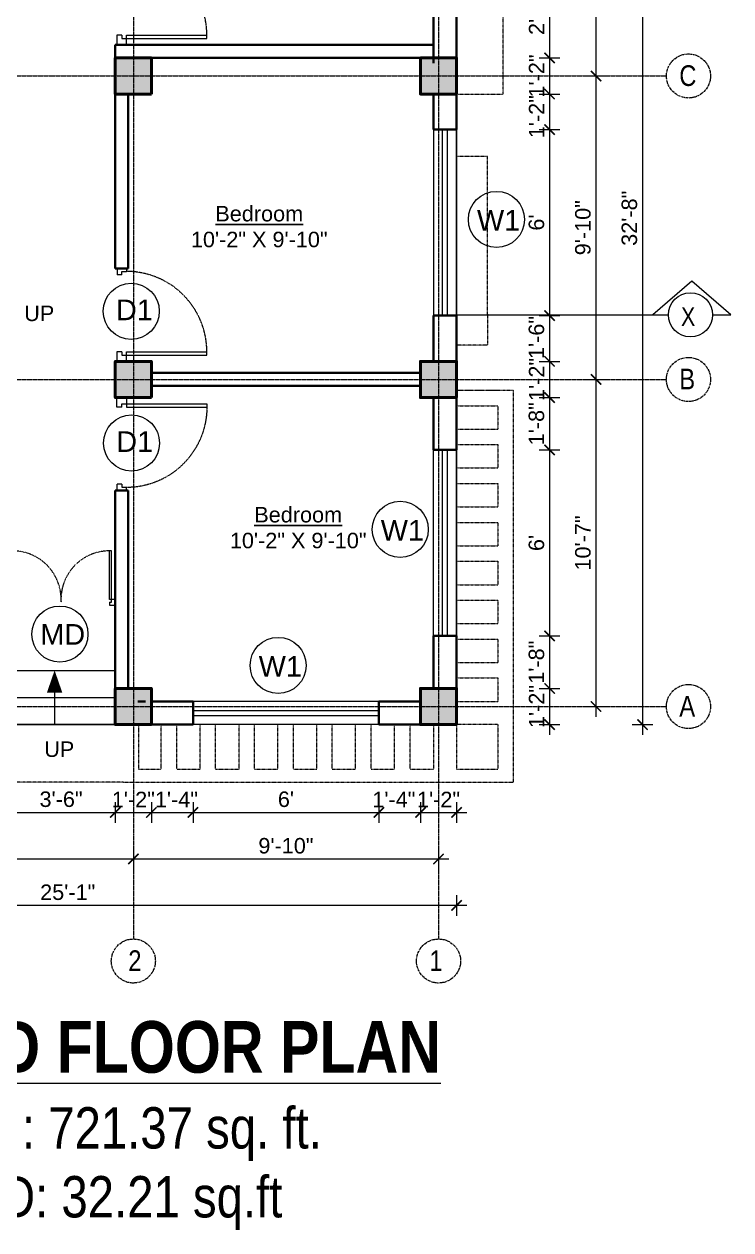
# Model space of a CAD drawing. Header units: inches. Extents: x 137851 to 141026, y -21374 to -19129.
# Drawn here: x 138314 to 138587.8, y -19929.7 to -19462.8 of the extents above; entities that cross this region are included whole.
import ezdxf

# ---------------------------------------------------------------- set-up
doc = ezdxf.new("R2010")
doc.units = ezdxf.units.IN
doc.header["$LTSCALE"] = 0.5
doc.header["$MEASUREMENT"] = 0
doc.header["$PDMODE"] = 66
doc.linetypes.add('CENTER', pattern=[2, 1.25, -0.25, 0.25, -0.25])
doc.linetypes.add('HIDDEN', pattern=[0.375, 0.25, -0.125])
for name, color, linetype, lineweight in [('Annotate-Lite.w', 177, 'Continuous', 9), ('Annotations-Bold.w', 177, 'Continuous', 13), ('C-COLUMN', 1, 'Continuous', 50), ('DIM 1-100', 4, 'Continuous', 13), ('Door-Window.w', 4, 'Continuous', 15), ('HACTH', 253, 'Continuous', 9), ('stair', 132, 'Continuous', 13), ('TEXT', 220, 'Continuous', 9), ('Text-100.w', 254, 'Continuous', 9), ('wall', 1, 'Continuous', 40), ('window', 4, 'Continuous', 13)]:
    doc.layers.add(name, color=color, linetype=linetype, lineweight=lineweight)
doc.styles.add('ARAIL', font='ARIALN.TTF')
doc.styles.add('arial', font='arial.ttf')
doc.styles.add('arial.', font='arial.ttf')
doc.styles.add('gaurav', font='arial.ttf')
doc.styles.get("Standard").update_dxf_attribs({"font": 'arial.ttf'})
doc.dimstyles.new('1 by 96', dxfattribs={"dimtxt": 6, "dimasz": 4, "dimexe": 4, "dimexo": 4, "dimgap": 2, "dimtad": 1, "dimdec": 0, "dimzin": 0, "dimdsep": 46, "dimlunit": 4, "dimtxsty": 'Standard', "dimblk": 'ARCHTICK', "dimcen": 0, "dimdle": 4, "dimadec": 0, "dimazin": 0, "dimtfac": 1, "dimtdec": 0, "dimtix": 1, "dimtofl": 0, "dimtmove": 1, "dimatfit": 3, "dimldrblk": 'ARCHTICK', "dimfxl": 4, "dimfxlon": 1, "dimtolj": 1, "dimtzin": 0, "dimlwd": -1, "dimlwe": -1, "dimarcsym": 0})

# ---------------------------------------------------------------- blocks, each defined once
blk = doc.blocks.new('FDFDRE')
at = {"ltscale": 3}
for p, q in [((165701.11, -58637.82), (165701.1, -58641.5)), ((165701.1, -58641.5), (165703.55, -58641.5)), ((165704.78, -58637.83), (165701.11, -58637.82)), ((165703.55, -58641.5), (165703.53, -58672.63)), ((165704.78, -58639.66), (165703.55, -58639.66)), ((165703.55, -58639.66), (165703.55, -58641.5)), ((165703.55, -58641.5), (165704.78, -58641.5)), ((165704.78, -58641.5), (165704.76, -58672.65)), ((165704.78, -58639.66), (165704.78, -58637.83)), ((165766.98, -58637.83), (165770.65, -58637.82)), ((165766.98, -58639.66), (165766.98, -58637.83)), ((165766.98, -58639.66), (165768.2, -58639.66)), ((165766.98, -58641.5), (165767, -58672.65)), ((165768.2, -58641.5), (165766.98, -58641.5)), ((165768.2, -58639.66), (165768.2, -58641.5)), ((165770.65, -58641.5), (165768.2, -58641.5)), ((165768.2, -58641.5), (165768.22, -58672.63)), ((165770.65, -58637.82), (165770.65, -58641.5)), ((165703.53, -58672.63), (165704.76, -58672.65)), ((165768.22, -58672.63), (165767, -58672.65))]:
    blk.add_line(p, q, dxfattribs=at)
at = {"layer": 'Door-Window.w', "color": 9, "linetype": 'HIDDEN', "lineweight": 18}
for centre, start, end in [((165704.78, -58641.5), 269.96183, 3.38353), ((165766.98, -58641.5), 176.61647, 270.03817)]:
    blk.add_arc(centre, 31.16, start, end, dxfattribs=at)
blk = doc.blocks.new('3-0')
at = {"ltscale": 3}
for p, q in [((11063.05, 10097.68), (11065.97, 10099.9)), ((11063.05, 10097.68), (11064.53, 10095.73)), ((11065.99, 10096.84), (11064.53, 10095.73)), ((11065.25, 10097.81), (11066.71, 10098.92)), ((11065.99, 10096.84), (11065.25, 10097.81)), ((11065.97, 10099.9), (11066.71, 10098.92)), ((11085.5, 10074.13), (11110.32, 10092.96)), ((11086.24, 10073.15), (11111.05, 10091.97)), ((11111.05, 10091.97), (11110.32, 10092.96)), ((11084.04, 10073.02), (11082.57, 10071.91)), ((11084.04, 10073.02), (11084.78, 10072.04)), ((11084.78, 10072.04), (11086.24, 10073.15)), ((11086.24, 10073.15), (11085.5, 10074.13)), ((11087.72, 10071.2), (11086.24, 10073.15)), ((11082.57, 10071.91), (11084.79, 10068.98)), ((11084.79, 10068.98), (11087.72, 10071.2))]:
    blk.add_line(p, q, dxfattribs=at)
at = {"layer": 'Door-Window.w', "color": 9, "linetype": 'HIDDEN', "lineweight": 18}
blk.add_arc((11085.5, 10074.13), 31.16, 37.1906, 127.1465, dxfattribs=at)
blk = doc.blocks.new('_ArchTick')
at = {"color": 0, "linetype": 'ByBlock', "const_width": 0.15}
blk.add_lwpolyline([(-0.5, -0.5), (0.5, 0.5)], dxfattribs=at)
blk = doc.blocks.new('*D274')
at = {"layer": 'Defpoints', "color": 0, "transparency": 16777216}
for p in [(138481.58, -19451.91), (138481.58, -19475.89), (138517.58, -19475.89)]:
    blk.add_point(p, dxfattribs=at)
at = {"layer": 'DIM 1-100', "color": 0, "transparency": 16777216}
for p, q in [((138517.58, -19447.91), (138517.58, -19479.89)), ((138513.58, -19451.91), (138521.58, -19451.91)), ((138513.58, -19475.89), (138521.58, -19475.89))]:
    blk.add_line(p, q, dxfattribs=at)
at = {"layer": 'DIM 1-100', "color": 0, "transparency": 16777216, "xscale": 4, "yscale": 4, "zscale": 4}
for p, rotation in [((138517.58, -19451.91), 90), ((138517.58, -19475.89), 270)]:
    blk.add_blockref('_ArchTick', p, dxfattribs=dict(at, rotation=rotation))
at = {"layer": 'DIM 1-100', "color": 0, "transparency": 16777216, "insert": (138512.56, -19463.9), "char_height": 6, "attachment_point": 5, "rotation": 90}
blk.add_mtext("\\A1;2'", dxfattribs=at)
blk = doc.blocks.new('*D275')
at = {"layer": 'Defpoints', "color": 0, "transparency": 16777216}
for p in [(138481.58, -19475.89), (138481.58, -19489.89), (138517.58, -19489.89)]:
    blk.add_point(p, dxfattribs=at)
at = {"layer": 'DIM 1-100', "color": 0, "transparency": 16777216}
for p, q in [((138517.58, -19471.89), (138517.58, -19493.89)), ((138513.58, -19475.89), (138521.58, -19475.89)), ((138513.58, -19489.89), (138521.58, -19489.89))]:
    blk.add_line(p, q, dxfattribs=at)
at = {"layer": 'DIM 1-100', "color": 0, "transparency": 16777216, "xscale": 4, "yscale": 4, "zscale": 4}
for p, rotation in [((138517.58, -19475.89), 90), ((138517.58, -19489.89), 270)]:
    blk.add_blockref('_ArchTick', p, dxfattribs=dict(at, rotation=rotation))
at = {"layer": 'DIM 1-100', "color": 0, "transparency": 16777216, "insert": (138512.56, -19482.89), "char_height": 6, "attachment_point": 5, "rotation": 90}
blk.add_mtext('\\A1;1\'-2"', dxfattribs=at)
blk = doc.blocks.new('*D276')
at = {"layer": 'Defpoints', "color": 0, "transparency": 16777216}
for p in [(138481.58, -19489.89), (138481.58, -19503.64), (138517.58, -19503.64)]:
    blk.add_point(p, dxfattribs=at)
at = {"layer": 'DIM 1-100', "color": 0, "transparency": 16777216}
for p, q in [((138517.58, -19485.89), (138517.58, -19507.64)), ((138513.58, -19489.89), (138521.58, -19489.89)), ((138513.58, -19503.64), (138521.58, -19503.64))]:
    blk.add_line(p, q, dxfattribs=at)
at = {"layer": 'DIM 1-100', "color": 0, "transparency": 16777216, "xscale": 4, "yscale": 4, "zscale": 4}
for p, rotation in [((138517.58, -19489.89), 90), ((138517.58, -19503.64), 270)]:
    blk.add_blockref('_ArchTick', p, dxfattribs=dict(at, rotation=rotation))
at = {"layer": 'DIM 1-100', "color": 0, "transparency": 16777216, "insert": (138512.56, -19498.65), "char_height": 6, "attachment_point": 5, "rotation": 90}
blk.add_mtext('\\A1;1\'-2"', dxfattribs=at)
blk = doc.blocks.new('*D277')
at = {"layer": 'Defpoints', "color": 0, "transparency": 16777216}
for p in [(138481.58, -19503.64), (138481.58, -19575.64), (138517.58, -19575.64)]:
    blk.add_point(p, dxfattribs=at)
at = {"layer": 'DIM 1-100', "color": 0, "transparency": 16777216}
for p, q in [((138517.58, -19499.64), (138517.58, -19579.64)), ((138513.58, -19503.64), (138521.58, -19503.64)), ((138513.58, -19575.64), (138521.58, -19575.64))]:
    blk.add_line(p, q, dxfattribs=at)
at = {"layer": 'DIM 1-100', "color": 0, "transparency": 16777216, "xscale": 4, "yscale": 4, "zscale": 4}
for p, rotation in [((138517.58, -19503.64), 90), ((138517.58, -19575.64), 270)]:
    blk.add_blockref('_ArchTick', p, dxfattribs=dict(at, rotation=rotation))
at = {"layer": 'DIM 1-100', "color": 0, "transparency": 16777216, "insert": (138512.51, -19539.64), "char_height": 6, "attachment_point": 5, "rotation": 90}
blk.add_mtext("\\A1;6'", dxfattribs=at)
blk = doc.blocks.new('*D203')
at = {"layer": 'Defpoints', "color": 0, "transparency": 16777216}
for p in [(138481.58, -19575.64), (138481.58, -19593.39), (138517.58, -19593.39)]:
    blk.add_point(p, dxfattribs=at)
at = {"layer": 'DIM 1-100', "color": 0, "transparency": 16777216}
for p, q in [((138513.58, -19575.64), (138521.58, -19575.64)), ((138517.58, -19571.64), (138517.58, -19597.39)), ((138513.58, -19593.39), (138521.58, -19593.39))]:
    blk.add_line(p, q, dxfattribs=at)
at = {"layer": 'DIM 1-100', "color": 0, "transparency": 16777216, "xscale": 4, "yscale": 4, "zscale": 4}
for p, rotation in [((138517.58, -19575.64), 90), ((138517.58, -19593.39), 270)]:
    blk.add_blockref('_ArchTick', p, dxfattribs=dict(at, rotation=rotation))
at = {"layer": 'DIM 1-100', "color": 0, "transparency": 16777216, "insert": (138512.51, -19584.15), "char_height": 6, "attachment_point": 5, "rotation": 90}
blk.add_mtext('\\A1;1\'-6"', dxfattribs=at)
blk = doc.blocks.new('*D278')
at = {"layer": 'Defpoints', "color": 0, "transparency": 16777216}
for p in [(138481.58, -19593.39), (138481.58, -19607.39), (138517.58, -19607.39)]:
    blk.add_point(p, dxfattribs=at)
at = {"layer": 'DIM 1-100', "color": 0, "transparency": 16777216}
for p, q in [((138517.58, -19589.39), (138517.58, -19611.39)), ((138513.58, -19593.39), (138521.58, -19593.39)), ((138513.58, -19607.39), (138521.58, -19607.39))]:
    blk.add_line(p, q, dxfattribs=at)
at = {"layer": 'DIM 1-100', "color": 0, "transparency": 16777216, "xscale": 4, "yscale": 4, "zscale": 4}
for p, rotation in [((138517.58, -19593.39), 90), ((138517.58, -19607.39), 270)]:
    blk.add_blockref('_ArchTick', p, dxfattribs=dict(at, rotation=rotation))
at = {"layer": 'DIM 1-100', "color": 0, "transparency": 16777216, "insert": (138512.56, -19600.39), "char_height": 6, "attachment_point": 5, "rotation": 90}
blk.add_mtext('\\A1;1\'-2"', dxfattribs=at)
blk = doc.blocks.new('*D279')
at = {"layer": 'Defpoints', "color": 0, "transparency": 16777216}
for p in [(138481.58, -19607.39), (138481.58, -19627.71), (138517.58, -19627.71)]:
    blk.add_point(p, dxfattribs=at)
at = {"layer": 'DIM 1-100', "color": 0, "transparency": 16777216}
for p, q in [((138517.58, -19603.39), (138517.58, -19631.71)), ((138513.58, -19607.39), (138521.58, -19607.39)), ((138513.58, -19627.71), (138521.58, -19627.71))]:
    blk.add_line(p, q, dxfattribs=at)
at = {"layer": 'DIM 1-100', "color": 0, "transparency": 16777216, "xscale": 4, "yscale": 4, "zscale": 4}
for p, rotation in [((138517.58, -19607.39), 90), ((138517.58, -19627.71), 270)]:
    blk.add_blockref('_ArchTick', p, dxfattribs=dict(at, rotation=rotation))
at = {"layer": 'DIM 1-100', "color": 0, "transparency": 16777216, "insert": (138512.51, -19617.55), "char_height": 6, "attachment_point": 5, "rotation": 90}
blk.add_mtext('\\A1;1\'-8"', dxfattribs=at)
blk = doc.blocks.new('*D280')
at = {"layer": 'Defpoints', "color": 0, "transparency": 16777216}
for p in [(138481.58, -19627.71), (138481.58, -19699.71), (138517.58, -19699.71)]:
    blk.add_point(p, dxfattribs=at)
at = {"layer": 'DIM 1-100', "color": 0, "transparency": 16777216}
for p, q in [((138517.58, -19623.71), (138517.58, -19703.71)), ((138513.58, -19627.71), (138521.58, -19627.71)), ((138513.58, -19699.71), (138521.58, -19699.71))]:
    blk.add_line(p, q, dxfattribs=at)
at = {"layer": 'DIM 1-100', "color": 0, "transparency": 16777216, "xscale": 4, "yscale": 4, "zscale": 4}
for p, rotation in [((138517.58, -19627.71), 90), ((138517.58, -19699.71), 270)]:
    blk.add_blockref('_ArchTick', p, dxfattribs=dict(at, rotation=rotation))
at = {"layer": 'DIM 1-100', "color": 0, "transparency": 16777216, "insert": (138512.51, -19663.71), "char_height": 6, "attachment_point": 5, "rotation": 90}
blk.add_mtext("\\A1;6'", dxfattribs=at)
blk = doc.blocks.new('*D281')
at = {"layer": 'Defpoints', "color": 0, "transparency": 16777216}
for p in [(138481.58, -19699.71), (138481.58, -19720.04), (138517.58, -19720.04)]:
    blk.add_point(p, dxfattribs=at)
at = {"layer": 'DIM 1-100', "color": 0, "transparency": 16777216}
for p, q in [((138517.58, -19695.71), (138517.58, -19724.04)), ((138513.58, -19699.71), (138521.58, -19699.71)), ((138513.58, -19720.04), (138521.58, -19720.04))]:
    blk.add_line(p, q, dxfattribs=at)
at = {"layer": 'DIM 1-100', "color": 0, "transparency": 16777216, "xscale": 4, "yscale": 4, "zscale": 4}
for p, rotation in [((138517.58, -19699.71), 90), ((138517.58, -19720.04), 270)]:
    blk.add_blockref('_ArchTick', p, dxfattribs=dict(at, rotation=rotation))
at = {"layer": 'DIM 1-100', "color": 0, "transparency": 16777216, "insert": (138512.51, -19709.88), "char_height": 6, "attachment_point": 5, "rotation": 90}
blk.add_mtext('\\A1;1\'-8"', dxfattribs=at)
blk = doc.blocks.new('*D204')
at = {"layer": 'Defpoints', "color": 0, "transparency": 16777216}
for p in [(138481.58, -19720.04), (138481.58, -19734.04), (138517.58, -19734.04)]:
    blk.add_point(p, dxfattribs=at)
at = {"layer": 'DIM 1-100', "color": 0, "transparency": 16777216}
for p, q in [((138517.58, -19716.04), (138517.58, -19738.04)), ((138513.58, -19720.04), (138521.58, -19720.04)), ((138513.58, -19734.04), (138521.58, -19734.04))]:
    blk.add_line(p, q, dxfattribs=at)
at = {"layer": 'DIM 1-100', "color": 0, "transparency": 16777216, "xscale": 4, "yscale": 4, "zscale": 4}
for p, rotation in [((138517.58, -19720.04), 90), ((138517.58, -19734.04), 270)]:
    blk.add_blockref('_ArchTick', p, dxfattribs=dict(at, rotation=rotation))
at = {"layer": 'DIM 1-100', "color": 0, "transparency": 16777216, "insert": (138512.56, -19727.04), "char_height": 6, "attachment_point": 5, "rotation": 90}
blk.add_mtext('\\A1;1\'-2"', dxfattribs=at)
blk = doc.blocks.new('*D282')
at = {"layer": 'Defpoints', "color": 0, "transparency": 16777216}
for p in [(138481.58, -19600.39), (138535.58, -19600.39), (138481.58, -19727.04)]:
    blk.add_point(p, dxfattribs=at)
at = {"layer": 'DIM 1-100', "color": 0, "transparency": 16777216}
for p, q in [((138535.58, -19731.04), (138535.58, -19596.39)), ((138531.58, -19600.39), (138539.58, -19600.39)), ((138531.58, -19727.04), (138539.58, -19727.04))]:
    blk.add_line(p, q, dxfattribs=at)
at = {"layer": 'DIM 1-100', "color": 0, "transparency": 16777216, "xscale": 4, "yscale": 4, "zscale": 4}
for p, rotation in [((138535.58, -19600.39), 90), ((138535.58, -19727.04), 270)]:
    blk.add_blockref('_ArchTick', p, dxfattribs=dict(at, rotation=rotation))
at = {"layer": 'DIM 1-100', "color": 0, "transparency": 16777216, "insert": (138530.51, -19663.71), "char_height": 6, "attachment_point": 5, "rotation": 90}
blk.add_mtext('\\A1;10\'-7"', dxfattribs=at)
blk = doc.blocks.new('*D283')
at = {"layer": 'Defpoints', "color": 0, "transparency": 16777216}
for p in [(138481.58, -19482.89), (138535.58, -19482.89), (138481.58, -19600.39)]:
    blk.add_point(p, dxfattribs=at)
at = {"layer": 'DIM 1-100', "color": 0, "transparency": 16777216}
for p, q in [((138535.58, -19604.39), (138535.58, -19478.89)), ((138531.58, -19482.89), (138539.58, -19482.89)), ((138531.58, -19600.39), (138539.58, -19600.39))]:
    blk.add_line(p, q, dxfattribs=at)
at = {"layer": 'DIM 1-100', "color": 0, "transparency": 16777216, "xscale": 4, "yscale": 4, "zscale": 4}
for p, rotation in [((138535.58, -19482.89), 90), ((138535.58, -19600.39), 270)]:
    blk.add_blockref('_ArchTick', p, dxfattribs=dict(at, rotation=rotation))
at = {"layer": 'DIM 1-100', "color": 0, "transparency": 16777216, "insert": (138530.51, -19541.64), "char_height": 6, "attachment_point": 5, "rotation": 90}
blk.add_mtext('\\A1;9\'-10"', dxfattribs=at)
blk = doc.blocks.new('*D284')
at = {"layer": 'Defpoints', "color": 0, "transparency": 16777216}
for p in [(138481.58, -19348.93), (138535.58, -19348.93), (138481.58, -19482.89)]:
    blk.add_point(p, dxfattribs=at)
at = {"layer": 'DIM 1-100', "color": 0, "transparency": 16777216}
for p, q in [((138535.58, -19486.89), (138535.58, -19344.93)), ((138531.58, -19348.93), (138539.58, -19348.93)), ((138531.58, -19482.89), (138539.58, -19482.89))]:
    blk.add_line(p, q, dxfattribs=at)
at = {"layer": 'DIM 1-100', "color": 0, "transparency": 16777216, "xscale": 4, "yscale": 4, "zscale": 4}
for p, rotation in [((138535.58, -19348.93), 90), ((138535.58, -19482.89), 270)]:
    blk.add_blockref('_ArchTick', p, dxfattribs=dict(at, rotation=rotation))
at = {"layer": 'DIM 1-100', "color": 0, "transparency": 16777216, "insert": (138530.56, -19415.91), "char_height": 6, "attachment_point": 5, "rotation": 90}
blk.add_mtext('\\A1;11\'-2"', dxfattribs=at)
blk = doc.blocks.new('*D205')
at = {"layer": 'Defpoints', "color": 0, "transparency": 16777216}
for p in [(138481.58, -19341.93), (138481.58, -19734.04), (138553.58, -19734.04)]:
    blk.add_point(p, dxfattribs=at)
at = {"layer": 'DIM 1-100', "color": 0, "transparency": 16777216}
for p, q in [((138549.58, -19341.93), (138557.58, -19341.93)), ((138553.58, -19337.93), (138553.58, -19738.04)), ((138549.58, -19734.04), (138557.58, -19734.04))]:
    blk.add_line(p, q, dxfattribs=at)
at = {"layer": 'DIM 1-100', "color": 0, "transparency": 16777216, "xscale": 4, "yscale": 4, "zscale": 4}
for p, rotation in [((138553.58, -19341.93), 90), ((138553.58, -19734.04), 270)]:
    blk.add_blockref('_ArchTick', p, dxfattribs=dict(at, rotation=rotation))
at = {"layer": 'DIM 1-100', "color": 0, "transparency": 16777216, "insert": (138548.51, -19537.99), "char_height": 6, "attachment_point": 5, "rotation": 90}
blk.add_mtext('\\A1;32\'-8"', dxfattribs=at)
blk = doc.blocks.new('*D287')
at = {"layer": 'Defpoints', "color": 0, "transparency": 16777216}
for p in [(138307.35, -19687.8), (138349.35, -19734.04), (138349.35, -19768.04)]:
    blk.add_point(p, dxfattribs=at)
at = {"layer": 'DIM 1-100', "color": 0, "transparency": 16777216}
for p, q in [((138307.35, -19764.04), (138307.35, -19772.04)), ((138349.35, -19764.04), (138349.35, -19772.04)), ((138303.35, -19768.04), (138353.35, -19768.04))]:
    blk.add_line(p, q, dxfattribs=at)
at = {"layer": 'DIM 1-100', "color": 0, "transparency": 16777216, "xscale": 4, "yscale": 4, "zscale": 4, "rotation": 180}
blk.add_blockref('_ArchTick', (138307.35, -19768.04), dxfattribs=at)
at = {"layer": 'DIM 1-100', "color": 0, "transparency": 16777216, "xscale": 4, "yscale": 4, "zscale": 4}
blk.add_blockref('_ArchTick', (138349.35, -19768.04), dxfattribs=at)
at = {"layer": 'DIM 1-100', "color": 0, "transparency": 16777216, "insert": (138328.35, -19762.97), "char_height": 6, "attachment_point": 5}
blk.add_mtext('\\A1;3\'-6"', dxfattribs=at)
blk = doc.blocks.new('*D288')
at = {"layer": 'Defpoints', "color": 0, "transparency": 16777216}
for p in [(138349.35, -19734.04), (138363.35, -19734.04), (138363.35, -19768.04)]:
    blk.add_point(p, dxfattribs=at)
at = {"layer": 'DIM 1-100', "color": 0, "transparency": 16777216}
for p, q in [((138349.35, -19764.04), (138349.35, -19772.04)), ((138363.35, -19764.04), (138363.35, -19772.04)), ((138345.35, -19768.04), (138367.35, -19768.04))]:
    blk.add_line(p, q, dxfattribs=at)
at = {"layer": 'DIM 1-100', "color": 0, "transparency": 16777216, "xscale": 4, "yscale": 4, "zscale": 4, "rotation": 180}
blk.add_blockref('_ArchTick', (138349.35, -19768.04), dxfattribs=at)
at = {"layer": 'DIM 1-100', "color": 0, "transparency": 16777216, "xscale": 4, "yscale": 4, "zscale": 4}
blk.add_blockref('_ArchTick', (138363.35, -19768.04), dxfattribs=at)
at = {"layer": 'DIM 1-100', "color": 0, "transparency": 16777216, "insert": (138356.35, -19763.03), "char_height": 6, "attachment_point": 5}
blk.add_mtext('\\A1;1\'-2"', dxfattribs=at)
blk = doc.blocks.new('*D289')
at = {"layer": 'Defpoints', "color": 0, "transparency": 16777216}
for p in [(138363.35, -19734.04), (138379.46, -19734.04), (138379.46, -19768.04)]:
    blk.add_point(p, dxfattribs=at)
at = {"layer": 'DIM 1-100', "color": 0, "transparency": 16777216}
for p, q in [((138363.35, -19764.04), (138363.35, -19772.04)), ((138379.46, -19764.04), (138379.46, -19772.04)), ((138359.35, -19768.04), (138383.46, -19768.04))]:
    blk.add_line(p, q, dxfattribs=at)
at = {"layer": 'DIM 1-100', "color": 0, "transparency": 16777216, "xscale": 4, "yscale": 4, "zscale": 4, "rotation": 180}
blk.add_blockref('_ArchTick', (138363.35, -19768.04), dxfattribs=at)
at = {"layer": 'DIM 1-100', "color": 0, "transparency": 16777216, "xscale": 4, "yscale": 4, "zscale": 4}
blk.add_blockref('_ArchTick', (138379.46, -19768.04), dxfattribs=at)
at = {"layer": 'DIM 1-100', "color": 0, "transparency": 16777216, "insert": (138373.04, -19763.03), "char_height": 6, "attachment_point": 5}
blk.add_mtext('\\A1;1\'-4"', dxfattribs=at)
blk = doc.blocks.new('*D206')
at = {"layer": 'Defpoints', "color": 0, "transparency": 16777216}
for p in [(138379.46, -19734.04), (138451.46, -19734.04), (138451.46, -19768.04)]:
    blk.add_point(p, dxfattribs=at)
at = {"layer": 'DIM 1-100', "color": 0, "transparency": 16777216}
for p, q in [((138379.46, -19764.04), (138379.46, -19772.04)), ((138451.46, -19764.04), (138451.46, -19772.04)), ((138375.46, -19768.04), (138455.46, -19768.04))]:
    blk.add_line(p, q, dxfattribs=at)
at = {"layer": 'DIM 1-100', "color": 0, "transparency": 16777216, "xscale": 4, "yscale": 4, "zscale": 4, "rotation": 180}
blk.add_blockref('_ArchTick', (138379.46, -19768.04), dxfattribs=at)
at = {"layer": 'DIM 1-100', "color": 0, "transparency": 16777216, "xscale": 4, "yscale": 4, "zscale": 4}
blk.add_blockref('_ArchTick', (138451.46, -19768.04), dxfattribs=at)
at = {"layer": 'DIM 1-100', "color": 0, "transparency": 16777216, "insert": (138415.46, -19762.98), "char_height": 6, "attachment_point": 5}
blk.add_mtext("\\A1;6'", dxfattribs=at)
blk = doc.blocks.new('*D290')
at = {"layer": 'Defpoints', "color": 0, "transparency": 16777216}
for p in [(138451.46, -19734.04), (138467.58, -19734.04), (138467.58, -19768.04)]:
    blk.add_point(p, dxfattribs=at)
at = {"layer": 'DIM 1-100', "color": 0, "transparency": 16777216}
for p, q in [((138451.46, -19764.04), (138451.46, -19772.04)), ((138467.58, -19764.04), (138467.58, -19772.04)), ((138447.46, -19768.04), (138471.58, -19768.04))]:
    blk.add_line(p, q, dxfattribs=at)
at = {"layer": 'DIM 1-100', "color": 0, "transparency": 16777216, "xscale": 4, "yscale": 4, "zscale": 4, "rotation": 180}
blk.add_blockref('_ArchTick', (138451.46, -19768.04), dxfattribs=at)
at = {"layer": 'DIM 1-100', "color": 0, "transparency": 16777216, "xscale": 4, "yscale": 4, "zscale": 4}
blk.add_blockref('_ArchTick', (138467.58, -19768.04), dxfattribs=at)
at = {"layer": 'DIM 1-100', "color": 0, "transparency": 16777216, "insert": (138457.26, -19763.03), "char_height": 6, "attachment_point": 5}
blk.add_mtext('\\A1;1\'-4"', dxfattribs=at)
blk = doc.blocks.new('*D291')
at = {"layer": 'Defpoints', "color": 0, "transparency": 16777216}
for p in [(138467.58, -19734.04), (138481.58, -19734.04), (138481.58, -19768.04)]:
    blk.add_point(p, dxfattribs=at)
at = {"layer": 'DIM 1-100', "color": 0, "transparency": 16777216}
for p, q in [((138467.58, -19764.04), (138467.58, -19772.04)), ((138481.58, -19764.04), (138481.58, -19772.04)), ((138463.58, -19768.04), (138485.58, -19768.04))]:
    blk.add_line(p, q, dxfattribs=at)
at = {"layer": 'DIM 1-100', "color": 0, "transparency": 16777216, "xscale": 4, "yscale": 4, "zscale": 4, "rotation": 180}
blk.add_blockref('_ArchTick', (138467.58, -19768.04), dxfattribs=at)
at = {"layer": 'DIM 1-100', "color": 0, "transparency": 16777216, "xscale": 4, "yscale": 4, "zscale": 4}
blk.add_blockref('_ArchTick', (138481.58, -19768.04), dxfattribs=at)
at = {"layer": 'DIM 1-100', "color": 0, "transparency": 16777216, "insert": (138474.58, -19763.03), "char_height": 6, "attachment_point": 5}
blk.add_mtext('\\A1;1\'-2"', dxfattribs=at)
blk = doc.blocks.new('*D292')
at = {"layer": 'Defpoints', "color": 0, "transparency": 16777216}
for p in [(138187.28, -19733.96), (138356.35, -19734.04), (138356.35, -19786.04)]:
    blk.add_point(p, dxfattribs=at)
at = {"layer": 'DIM 1-100', "color": 0, "transparency": 16777216}
for p, q in [((138183.28, -19786.04), (138360.35, -19786.04)), ((138187.28, -19782.04), (138187.28, -19790.04)), ((138356.35, -19782.04), (138356.35, -19790.04))]:
    blk.add_line(p, q, dxfattribs=at)
at = {"layer": 'DIM 1-100', "color": 0, "transparency": 16777216, "xscale": 4, "yscale": 4, "zscale": 4, "rotation": 180}
blk.add_blockref('_ArchTick', (138187.28, -19786.04), dxfattribs=at)
at = {"layer": 'DIM 1-100', "color": 0, "transparency": 16777216, "xscale": 4, "yscale": 4, "zscale": 4}
blk.add_blockref('_ArchTick', (138356.35, -19786.04), dxfattribs=at)
at = {"layer": 'DIM 1-100', "color": 0, "transparency": 16777216, "insert": (138271.81, -19781.03), "char_height": 6, "attachment_point": 5}
blk.add_mtext('\\A1;14\'-1"', dxfattribs=at)
blk = doc.blocks.new('*D293')
at = {"layer": 'Defpoints', "color": 0, "transparency": 16777216}
for p in [(138356.35, -19734.04), (138474.58, -19734.04), (138474.58, -19786.04)]:
    blk.add_point(p, dxfattribs=at)
at = {"layer": 'DIM 1-100', "color": 0, "transparency": 16777216}
for p, q in [((138352.35, -19786.04), (138478.58, -19786.04)), ((138356.35, -19782.04), (138356.35, -19790.04)), ((138474.58, -19782.04), (138474.58, -19790.04))]:
    blk.add_line(p, q, dxfattribs=at)
at = {"layer": 'DIM 1-100', "color": 0, "transparency": 16777216, "xscale": 4, "yscale": 4, "zscale": 4, "rotation": 180}
blk.add_blockref('_ArchTick', (138356.35, -19786.04), dxfattribs=at)
at = {"layer": 'DIM 1-100', "color": 0, "transparency": 16777216, "xscale": 4, "yscale": 4, "zscale": 4}
blk.add_blockref('_ArchTick', (138474.58, -19786.04), dxfattribs=at)
at = {"layer": 'DIM 1-100', "color": 0, "transparency": 16777216, "insert": (138415.46, -19780.98), "char_height": 6, "attachment_point": 5}
blk.add_mtext('\\A1;9\'-10"', dxfattribs=at)
blk = doc.blocks.new('*D207')
at = {"layer": 'Defpoints', "color": 0, "transparency": 16777216}
for p in [(138180.28, -19734.04), (138481.58, -19734.04), (138180.28, -19804.04)]:
    blk.add_point(p, dxfattribs=at)
at = {"layer": 'DIM 1-100', "color": 0, "transparency": 16777216}
for p, q in [((138180.28, -19800.04), (138180.28, -19808.04)), ((138481.58, -19800.04), (138481.58, -19808.04)), ((138485.58, -19804.04), (138176.28, -19804.04))]:
    blk.add_line(p, q, dxfattribs=at)
at = {"layer": 'DIM 1-100', "color": 0, "transparency": 16777216, "xscale": 4, "yscale": 4, "zscale": 4, "rotation": 180}
blk.add_blockref('_ArchTick', (138180.28, -19804.04), dxfattribs=at)
at = {"layer": 'DIM 1-100', "color": 0, "transparency": 16777216, "xscale": 4, "yscale": 4, "zscale": 4}
blk.add_blockref('_ArchTick', (138481.58, -19804.04), dxfattribs=at)
at = {"layer": 'DIM 1-100', "color": 0, "transparency": 16777216, "insert": (138330.93, -19798.98), "char_height": 6, "attachment_point": 5}
blk.add_mtext('\\A1;25\'-1"', dxfattribs=at)

msp = doc.modelspace()

# ---------------------------------------------------------------- hatches: boundary and pattern name
at = {"layer": 'C-COLUMN'}
h = msp.add_hatch(color=256, dxfattribs=at)
h.dxf.hatch_style = 1
h.paths.add_polyline_path([(138349.35, -19475.89), (138349.35, -19489.89), (138363.35, -19489.89), (138363.35, -19475.89)])
h = msp.add_hatch(color=256, dxfattribs=at)
h.dxf.hatch_style = 1
h.paths.add_polyline_path([(138467.58, -19475.89), (138467.58, -19489.89), (138481.58, -19489.89), (138481.58, -19475.89)])
h = msp.add_hatch(color=256, dxfattribs=at)
h.dxf.hatch_style = 1
h.paths.add_polyline_path([(138349.35, -19593.39), (138349.35, -19607.39), (138363.35, -19607.39), (138363.35, -19593.39)])
h = msp.add_hatch(color=256, dxfattribs=at)
h.dxf.hatch_style = 1
h.paths.add_polyline_path([(138467.58, -19593.39), (138467.58, -19607.39), (138481.58, -19607.39), (138481.58, -19593.39)])
h = msp.add_hatch(color=256, dxfattribs=at)
h.dxf.hatch_style = 1
h.paths.add_polyline_path([(138349.35, -19720.04), (138349.35, -19734.04), (138363.35, -19734.04), (138363.35, -19720.04)])
h = msp.add_hatch(color=256, dxfattribs=at)
h.dxf.hatch_style = 1
h.paths.add_polyline_path([(138467.58, -19720.04), (138467.58, -19734.04), (138481.58, -19734.04), (138481.58, -19720.04)])

# ---------------------------------------------------------------- linework, layer by layer
at = {"layer": 'Annotate-Lite.w', "ltscale": 0.005}
for centre in [(138496.99, -19538.43), (138355.53, -19574.01), (138355.65, -19625.01), (138459.72, -19658.44), (138327.9, -19699.01), (138412.44, -19711.13)]:
    msp.add_circle(centre, 10.86, dxfattribs=at)
at = {"layer": 'Annotations-Bold.w', "linetype": 'CENTER', "ltscale": 0.3}
for p, q in [((138356.35, -19256.82), (138356.35, -19817.04)), ((138474.58, -19256.82), (138474.58, -19817.04)), ((138116.1, -19482.89), (138562.85, -19482.89)), ((138116.1, -19600.39), (138562.85, -19600.39)), ((138116.1, -19727.04), (138562.85, -19727.04))]:
    msp.add_line(p, q, dxfattribs=at)
at = {"layer": 'Annotations-Bold.w', "linetype": 'CENTER', "ltscale": 1.5}
for centre in [(138571.38, -19482.89), (138571.38, -19600.39), (138571.38, -19727.04), (138356.35, -19825.57), (138474.58, -19825.57)]:
    msp.add_circle(centre, 8.53, dxfattribs=at)
at = {"layer": 'C-COLUMN'}
for points in [[(138363.35, -19489.89), (138363.35, -19475.89), (138349.35, -19475.89), (138349.35, -19489.89)], [(138481.58, -19489.89), (138481.58, -19475.89), (138467.58, -19475.89), (138467.58, -19489.89)], [(138363.35, -19607.39), (138363.35, -19593.39), (138349.35, -19593.39), (138349.35, -19607.39)], [(138481.58, -19607.39), (138481.58, -19593.39), (138467.58, -19593.39), (138467.58, -19607.39)], [(138363.35, -19734.04), (138363.35, -19720.04), (138349.35, -19720.04), (138349.35, -19734.04)], [(138481.58, -19734.04), (138481.58, -19720.04), (138467.58, -19720.04), (138467.58, -19734.04)]]:
    msp.add_lwpolyline(points, close=True, dxfattribs=at)
at = {"layer": 'Defpoints'}
msp.add_lwpolyline([(138238.81, -19332.36), (138481.58, -19341.93), (138481.58, -19734.04), (138178.18, -19733.93), (138238.81, -19332.36)], dxfattribs=at)
at = {"layer": 'DIM 1-100'}
msp.add_lwpolyline([(138325.85, -19721.72), (138325.85, -19734.04)], dxfattribs=at)
at = {"layer": 'HACTH', "linetype": 'HIDDEN', "ltscale": 0.3}
for p, q in [((138499.58, -19480.89), (138499.58, -19351.65)), ((138499.58, -19489.89), (138499.58, -19480.89)), ((138481.58, -19489.89), (138499.58, -19489.89)), ((138481.58, -19513.89), (138493.58, -19513.89)), ((138481.58, -19513.89), (138493.58, -19513.89)), ((138493.58, -19575.14), (138493.58, -19513.89)), ((138493.58, -19575.14), (138493.58, -19513.89)), ((138493.58, -19575.14), (138493.58, -19587.14)), ((138493.58, -19575.14), (138493.58, -19587.14)), ((138493.58, -19587.14), (138481.58, -19587.14)), ((138493.58, -19587.14), (138481.58, -19587.14)), ((138481.58, -19604.56), (138503.58, -19604.56)), ((138503.58, -19756.37), (138503.58, -19604.56)), ((138481.58, -19610.56), (138497.58, -19610.56)), ((138497.58, -19610.56), (138497.58, -19619.62)), ((138481.58, -19619.62), (138497.58, -19619.62)), ((138481.58, -19625.62), (138497.58, -19625.62)), ((138497.58, -19625.62), (138497.58, -19634.68)), ((138481.58, -19634.68), (138497.58, -19634.68)), ((138481.58, -19640.68), (138497.58, -19640.68)), ((138497.58, -19640.68), (138497.58, -19649.74)), ((138481.58, -19649.74), (138497.58, -19649.74)), ((138481.58, -19655.74), (138497.58, -19655.74)), ((138497.58, -19655.74), (138497.58, -19664.8)), ((138481.58, -19664.8), (138497.58, -19664.8)), ((138481.58, -19670.8), (138497.58, -19670.8)), ((138497.58, -19670.8), (138497.58, -19679.86)), ((138481.58, -19679.86), (138497.58, -19679.86)), ((138481.58, -19685.86), (138497.58, -19685.86)), ((138497.58, -19685.86), (138497.58, -19694.92)), ((138481.58, -19694.92), (138497.58, -19694.92)), ((138481.58, -19700.92), (138497.58, -19700.92)), ((138497.58, -19700.92), (138497.58, -19709.98)), ((138481.58, -19709.98), (138497.58, -19709.98)), ((138481.58, -19715.98), (138497.58, -19715.98)), ((138497.58, -19715.98), (138497.58, -19725.04)), ((138481.58, -19725.04), (138497.58, -19725.04)), ((138358.35, -19734.04), (138358.35, -19751.35)), ((138367.16, -19751.35), (138367.16, -19734.04)), ((138373.16, -19751.35), (138373.16, -19734.04)), ((138382.22, -19751.35), (138382.22, -19734.04)), ((138388.22, -19751.35), (138388.22, -19734.04)), ((138397.28, -19751.35), (138397.28, -19734.04)), ((138403.28, -19751.35), (138403.28, -19734.04)), ((138412.34, -19751.35), (138412.34, -19734.04)), ((138418.34, -19751.35), (138418.34, -19734.04)), ((138427.4, -19751.35), (138427.4, -19734.04)), ((138433.4, -19751.35), (138433.4, -19734.04)), ((138442.46, -19751.35), (138442.46, -19734.04)), ((138448.46, -19751.35), (138448.46, -19734.04)), ((138457.52, -19751.35), (138457.52, -19734.04)), ((138463.52, -19751.35), (138463.52, -19734.04)), ((138472.58, -19734.04), (138472.58, -19751.35)), ((138481.58, -19734.04), (138481.58, -19751.35)), ((138497.58, -19734.04), (138481.58, -19734.04)), ((138497.58, -19734.04), (138497.58, -19751.35)), ((138358.35, -19751.35), (138367.16, -19751.35)), ((138373.16, -19751.35), (138382.22, -19751.35)), ((138388.22, -19751.35), (138397.28, -19751.35)), ((138403.28, -19751.35), (138412.34, -19751.35)), ((138418.34, -19751.35), (138427.4, -19751.35)), ((138433.4, -19751.35), (138442.46, -19751.35)), ((138448.46, -19751.35), (138457.52, -19751.35)), ((138463.52, -19751.35), (138472.58, -19751.35)), ((138481.58, -19751.35), (138497.58, -19751.35)), ((138352.35, -19756.37), (138174.79, -19756.37)), ((138352.35, -19756.37), (138503.58, -19756.37))]:
    msp.add_line(p, q, dxfattribs=at)
at = {"layer": 'HACTH', "linetype": 'HIDDEN', "ltscale": 20}
msp.add_line((138481.58, -19604.56), (138497.58, -19604.56), dxfattribs=at)
at = {"layer": 'stair', "linetype": 'ByBlock'}
for p, q in [((138302.35, -19713.04), (138349.35, -19713.04)), ((138302.35, -19723.54), (138349.35, -19723.54)), ((138302.35, -19734.04), (138349.35, -19734.04))]:
    msp.add_line(p, q, dxfattribs=at)
msp.add_lwpolyline([(138325.85, -19721.72, 6, 0, 0), (138325.85, -19713.04, 0, 0, 0)], format="xyseb", dxfattribs=at)
at = {"layer": 'TEXT'}
for points in [[(138580.67, -19575.39), (138587.81, -19575.39), (138572.67, -19562.3), (138557.53, -19575.39)], [(138481.58, -19575.39), (138563.61, -19575.39)]]:
    msp.add_lwpolyline(points, dxfattribs=at)
msp.add_circle((138572.14, -19575.39), 8.53, dxfattribs=at)
at = {"layer": 'wall'}
for p, q in [((138349.35, -19470.89), (138472.58, -19470.89)), ((138349.35, -19475.89), (138349.35, -19470.89)), ((138363.35, -19475.89), (138467.58, -19475.89)), ((138349.35, -19557.39), (138349.35, -19489.89)), ((138354.35, -19557.39), (138354.35, -19489.89)), ((138472.58, -19503.64), (138481.58, -19503.64)), ((138349.35, -19557.39), (138354.35, -19557.39)), ((138472.58, -19575.64), (138481.58, -19575.64)), ((138363.35, -19597.89), (138467.58, -19597.89)), ((138363.35, -19602.89), (138363.35, -19597.89)), ((138363.35, -19602.89), (138467.58, -19602.89)), ((138472.58, -19627.71), (138481.58, -19627.71)), ((138354.35, -19643.39), (138349.35, -19643.39)), ((138354.35, -19720.04), (138354.35, -19643.39)), ((138472.58, -19699.71), (138481.58, -19699.71)), ((138361.1, -19725.04), (138358.1, -19725.04)), ((138363.35, -19725.04), (138379.46, -19725.04)), ((138379.46, -19725.04), (138379.46, -19734.04)), ((138451.46, -19725.04), (138467.58, -19725.04)), ((138451.46, -19725.04), (138451.46, -19734.04)), ((138363.35, -19734.04), (138379.46, -19734.04)), ((138451.46, -19734.04), (138467.58, -19734.04))]:
    msp.add_line(p, q, dxfattribs=at)
for points in [[(138472.58, -19477.89), (138472.58, -19451.91)], [(138481.58, -19503.64), (138481.58, -19451.91)], [(138472.58, -19503.64), (138472.58, -19489.89)], [(138472.58, -19593.39), (138472.58, -19575.64)], [(138481.58, -19593.39), (138481.58, -19575.64)], [(138472.58, -19627.71), (138472.58, -19607.39)], [(138481.58, -19627.71), (138481.58, -19607.39)], [(138349.35, -19734.04), (138349.35, -19643.39)], [(138472.58, -19720.04), (138472.58, -19699.71)], [(138481.58, -19699.71), (138481.58, -19720.04)]]:
    msp.add_lwpolyline(points, dxfattribs=at)
at = {"layer": 'window'}
for p, q in [((138472.58, -19503.64), (138472.58, -19575.64)), ((138476.08, -19575.64), (138476.08, -19503.64)), ((138478.08, -19575.64), (138478.08, -19503.64)), ((138481.58, -19575.64), (138481.58, -19503.64)), ((138472.58, -19699.71), (138472.58, -19627.71)), ((138476.08, -19699.71), (138476.08, -19627.71)), ((138478.08, -19699.71), (138478.08, -19627.71)), ((138481.58, -19699.71), (138481.58, -19627.71)), ((138451.46, -19725.04), (138379.46, -19725.04)), ((138379.46, -19728.54), (138451.46, -19728.54)), ((138379.46, -19730.54), (138451.46, -19730.54)), ((138451.46, -19734.04), (138379.46, -19734.04))]:
    msp.add_line(p, q, dxfattribs=at)

# ---------------------------------------------------------------- block references
at = {"layer": 'Door-Window.w', "linetype": 'ByBlock'}
for p, xscale, yscale, zscale, rotation in [((123436.27, -20791.36), 0.9997910039624012, 0.9997910039624012, 0.9997910039624012, 322.8094047801953), ((123436.27, -20913.95), 0.9997910039624012, 0.9997910039624012, 0.9997910039624012, 322.8094047801953), ((123436.27, -18286.83), -0.9997910039624013, 0.9997910039624017, 0.9997910039624017, 217.1905952198047)]:
    msp.add_blockref('3-0', p, dxfattribs=dict(at, xscale=xscale, yscale=yscale, zscale=zscale, rotation=rotation))
at = {"layer": 'Door-Window.w', "ltscale": 0.005, "xscale": 0.6039383709985556, "yscale": 0.6039383709985556, "zscale": 0.6039383709985556, "rotation": 180}
msp.add_blockref('FDFDRE', (238422.6, -55101.43), dxfattribs=at)

# ---------------------------------------------------------------- texts
at = {"layer": 'Annotate-Lite.w', "ltscale": 0.005, "char_height": 8, "attachment_point": 1, "style": 'gaurav'}
for s, insert in [('W1', (138489.45, -19534.78)), ('D1', (138349.61, -19569.45)), ('D1', (138349.73, -19620.45)), ('W1', (138452.18, -19654.79)), ('MD', (138320.3, -19695.11)), ('W1', (138404.9, -19707.48))]:
    msp.add_mtext_dynamic_manual_height_columns(s, width=8, gutter_width=100, heights=[0], dxfattribs=dict(at, insert=insert))
at = {"layer": 'Annotations-Bold.w', "linetype": 'CENTER', "ltscale": 1.5, "char_height": 8, "attachment_point": 1, "style": 'ARAIL'}
for s, insert in [('C', (138567.84, -19478.75)), ('B', (138567.84, -19596.25)), ('A', (138567.84, -19722.9)), ('2', (138354.4, -19821.43)), ('1', (138471.04, -19821.43))]:
    msp.add_mtext_dynamic_manual_height_columns(s, width=6.5393, gutter_width=100, heights=[0], dxfattribs=dict(at, insert=insert))
at = {"layer": 'TEXT', "lineweight": -2, "char_height": 6, "width": 127.5059, "attachment_point": 5, "style": 'arial.'}
for s, insert in [('{\\LBedroom\\P}10\'-2" X 9\'-10"', (138405.12, -19541.24)), ('UP', (138319.9, -19574.84)), ('{\\LBedroom\\P}10\'-2" X 9\'-10"', (138420.21, -19657.8)), ('UP', (138327.65, -19743.6))]:
    msp.add_mtext(s, dxfattribs=dict(at, insert=insert))
at = {"layer": 'TEXT', "insert": (138568.5, -19572.44), "char_height": 7.2, "attachment_point": 1, "style": 'ARAIL'}
msp.add_mtext_dynamic_manual_height_columns('X', width=125.4648, gutter_width=90, heights=[0], dxfattribs=at)
at = {"layer": 'Text-100.w', "insert": (138343.79, -19848.84), "char_height": 20, "width": 569.1024, "attachment_point": 2, "style": 'arial'}
msp.add_mtext('\\A1;{\\fArial Narrow|b1|i0|c0|p34;\\L GROUND FLOOR PLAN\\P\\fArial Narrow|b0|i0|c0|p34;\\H0.8x;\\lAREA : 721.37 sq. ft.\\PVOID: 32.21 sq.ft}', dxfattribs=at)

# ---------------------------------------------------------------- dimensions: what is measured, and where the dimension line sits
at = {"layer": 'DIM 1-100'}
for base, p1, p2, angle, picture, middle in [((138553.58, -19734.04), (138481.58, -19341.93), (138481.58, -19734.04), 90, '*D205', (138548.51, -19537.99)), ((138535.58, -19348.93), (138481.58, -19482.89), (138481.58, -19348.93), 90, '*D284', (138530.56, -19415.91)), ((138517.58, -19475.89), (138481.58, -19451.91), (138481.58, -19475.89), 90, '*D274', (138512.56, -19463.9)), ((138535.57636758, -19482.88942009), (138481.57636758, -19600.38942009), (138481.57636758, -19482.88942009), 90, '*D283', (138530.51292965, -19541.63942009)), ((138517.58, -19575.64), (138481.58, -19503.64), (138481.58, -19575.64), 90, '*D277', (138512.51, -19539.64)), ((138535.58, -19600.39), (138481.58, -19727.04), (138481.58, -19600.39), 90, '*D282', (138530.51, -19663.71)), ((138517.58, -19627.71), (138481.58, -19607.39), (138481.58, -19627.71), 90, '*D279', (138512.51, -19617.55)), ((138517.58, -19699.71), (138481.58, -19627.71), (138481.58, -19699.71), 90, '*D280', (138512.51, -19663.71)), ((138349.35, -19768.04), (138307.35, -19687.8), (138349.35, -19734.04), 180, '*D287', (138328.35, -19762.97)), ((138517.58, -19720.04), (138481.58, -19699.71), (138481.58, -19720.04), 90, '*D281', (138512.51, -19709.88)), ((138180.28, -19804.04), (138481.58, -19734.04), (138180.28, -19734.04), 180, '*D207', (138330.93, -19798.98)), ((138356.35, -19786.04), (138187.28, -19733.96), (138356.35, -19734.04), 180, '*D292', (138271.81, -19781.03)), ((138474.58, -19786.04), (138356.35, -19734.04), (138474.58, -19734.04), 180, '*D293', (138415.46, -19780.98)), ((138451.46, -19768.04), (138379.46, -19734.04), (138451.46, -19734.04), 180, '*D206', (138415.46, -19762.98))]:
    dim = msp.add_linear_dim(base=base, p1=p1, p2=p2, angle=angle, dimstyle='1 by 96', dxfattribs=at)
    dim.commit()
    dim.dimension.update_dxf_attribs({"geometry": picture, "text_midpoint": middle})
for base, p1, p2, angle, picture, middle in [((138517.58, -19489.89), (138481.58, -19475.89), (138481.58, -19489.89), 90, '*D275', (138517.58, -19482.89)), ((138517.58, -19503.64), (138481.58, -19489.89), (138481.58, -19503.64), 90, '*D276', (138517.58, -19498.65)), ((138517.58, -19593.39), (138481.58, -19575.64), (138481.58, -19593.39), 90, '*D203', (138517.58, -19584.15)), ((138517.58, -19607.39), (138481.58, -19593.39), (138481.58, -19607.39), 90, '*D278', (138517.58, -19600.39)), ((138517.58, -19734.04), (138481.58, -19720.04), (138481.58, -19734.04), 90, '*D204', (138517.58, -19727.04)), ((138363.35, -19768.04), (138349.35, -19734.04), (138363.35, -19734.04), 180, '*D288', (138356.35, -19768.04)), ((138379.46, -19768.04), (138363.35, -19734.04), (138379.46, -19734.04), 180, '*D289', (138373.04, -19768.04)), ((138467.58, -19768.04), (138451.46, -19734.04), (138467.58, -19734.04), 180, '*D290', (138457.26, -19768.04)), ((138481.58, -19768.04), (138467.58, -19734.04), (138481.58, -19734.04), 180, '*D291', (138474.58, -19768.04))]:
    dim = msp.add_linear_dim(base=base, p1=p1, p2=p2, angle=angle, dimstyle='1 by 96', dxfattribs=at)
    dim.commit()
    dim.dimension.update_dxf_attribs({"geometry": picture, "text_midpoint": middle, "dimtype": 160})

doc.saveas('drawing.dxf')
